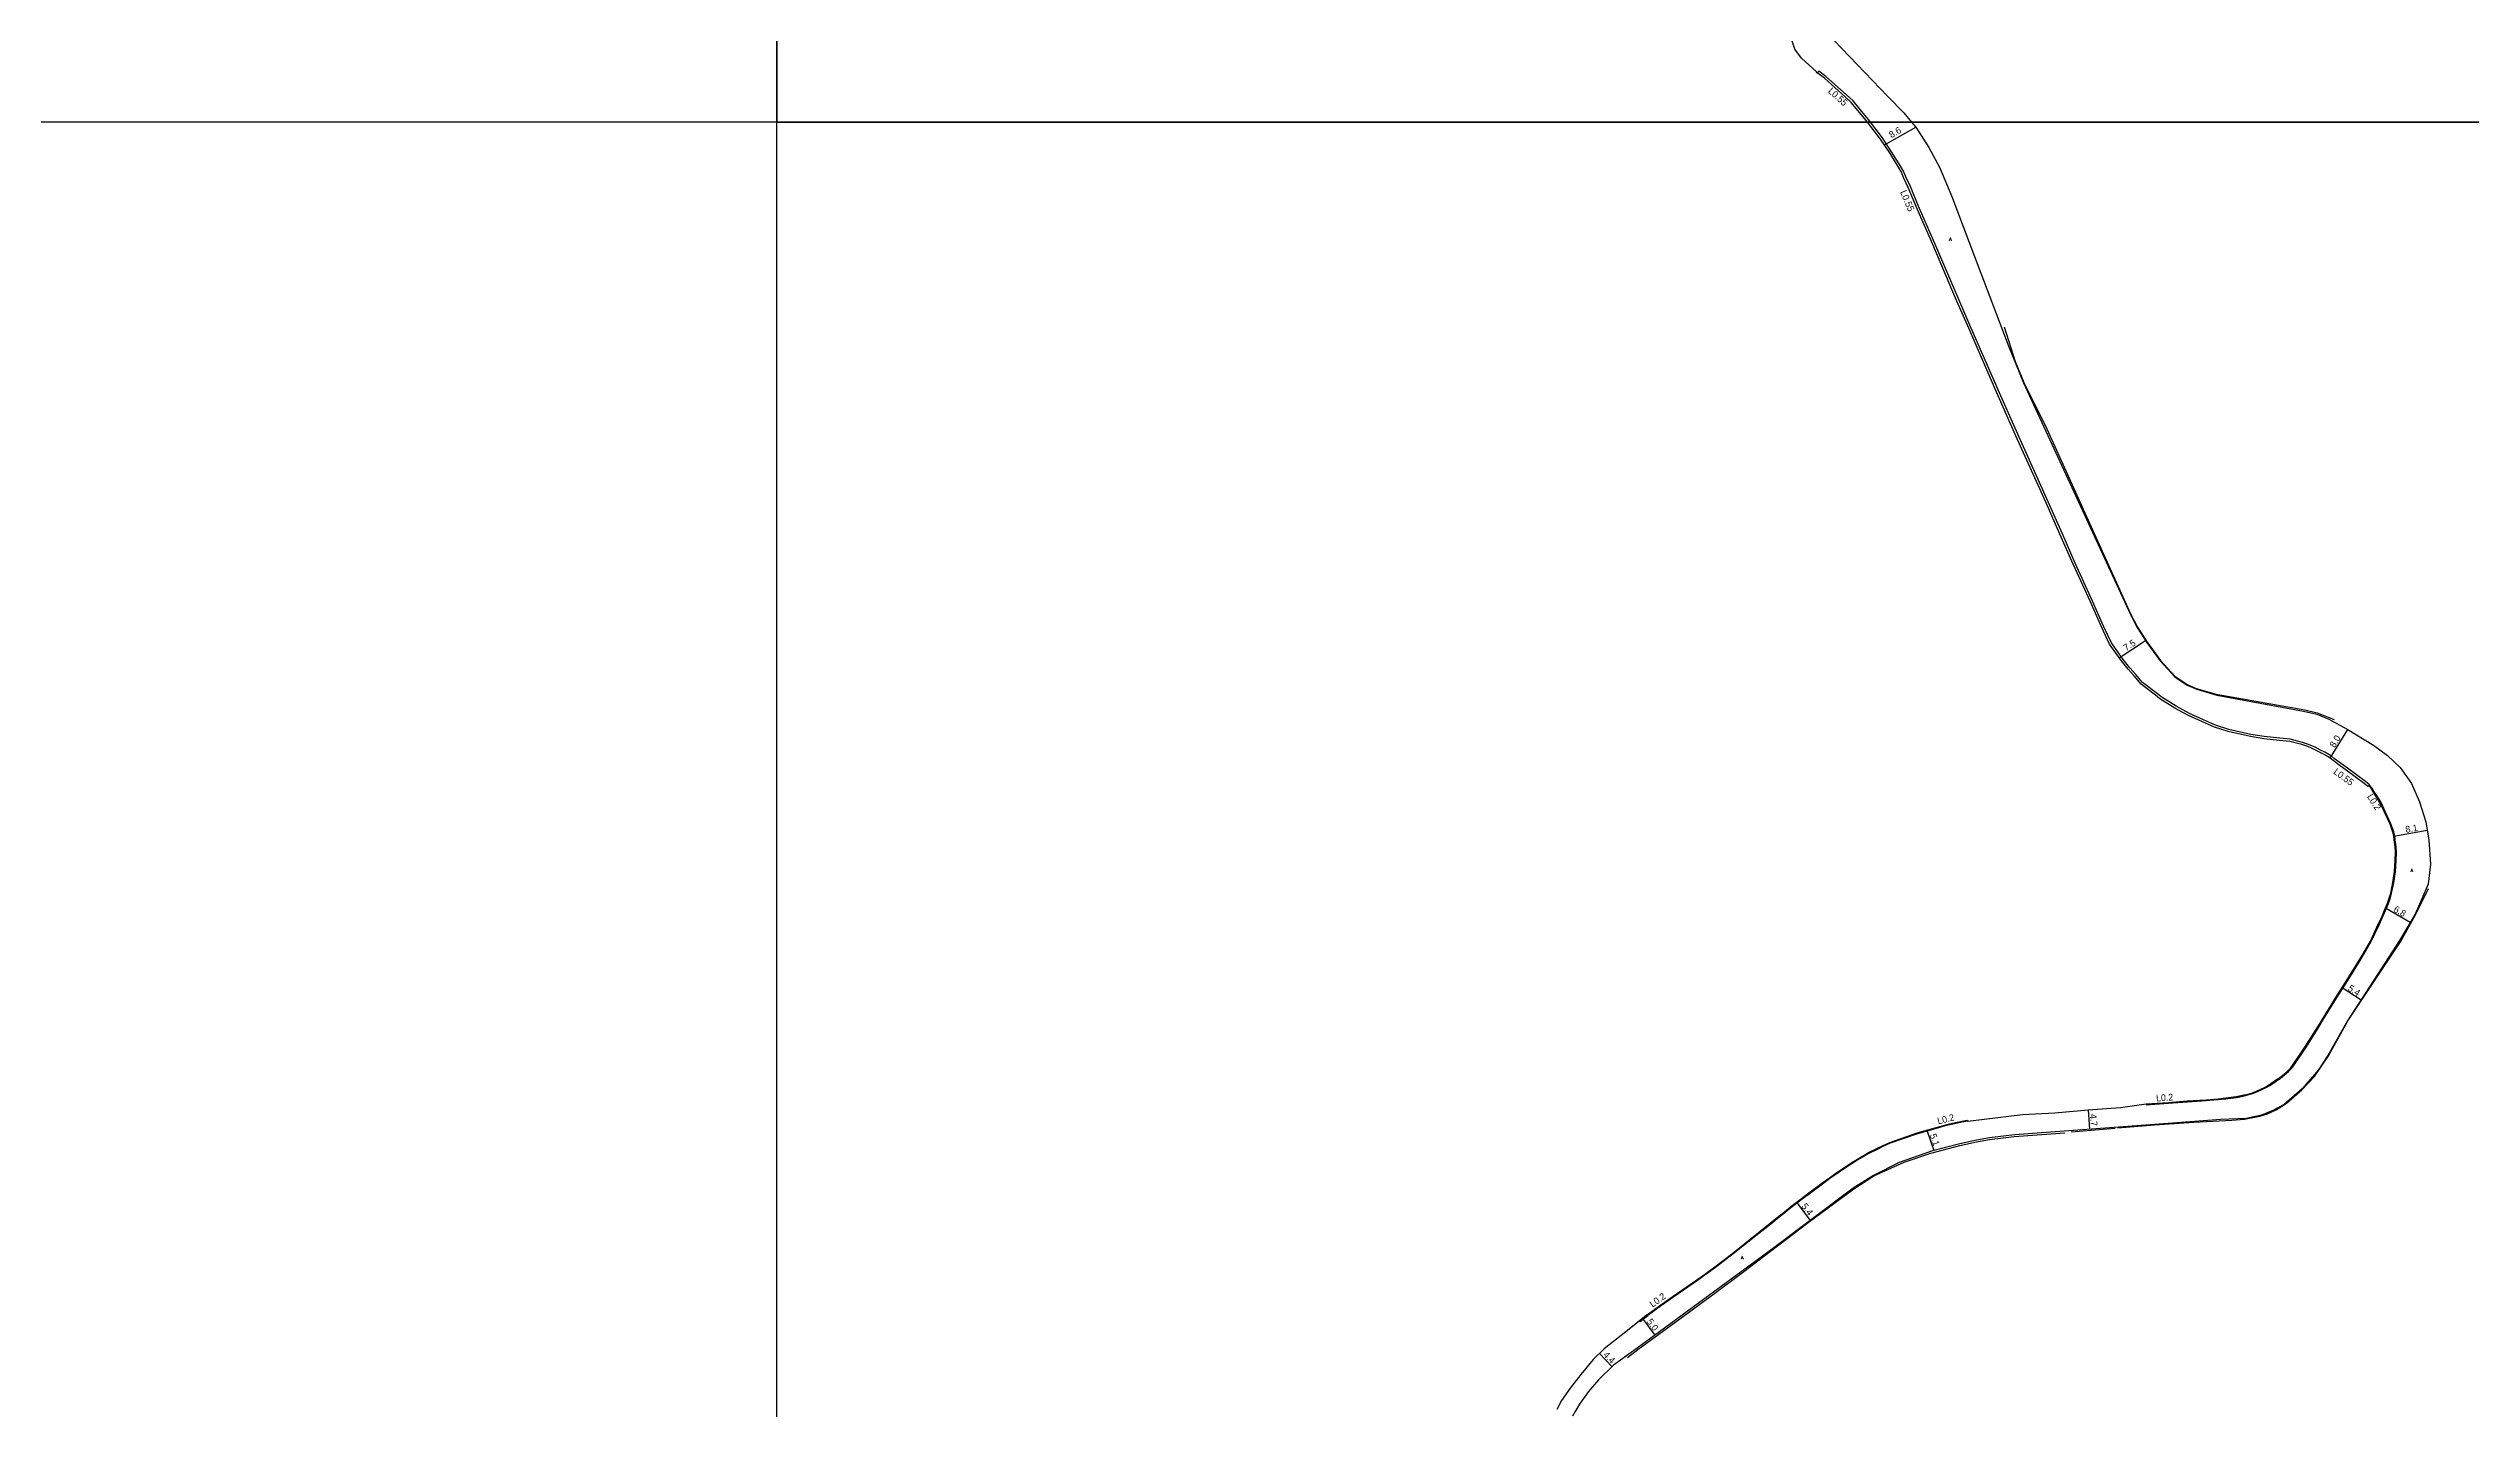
# Model space of a CAD drawing. Header units: metres. Extents: x -29600 to -27998, y -77400 to -75000.
# Drawn here: x -28973 to -28396, y -76507 to -76182 of the extents above; entities that cross this region are included whole.
import ezdxf

# ---------------------------------------------------------------- set-up
doc = ezdxf.new("R2010")
doc.units = ezdxf.units.M
doc.header["$LTSCALE"] = 2.5
for name, color, linetype in [('側溝・桝', 7, 'Continuous'), ('図郭', 7, 'Continuous'), ('幅員', 7, 'Continuous'), ('歩道・分離帯・安全施設', 7, 'Continuous'), ('舗装', 7, 'Continuous'), ('道路', 7, 'Continuous')]:
    doc.layers.add(name, color=color, linetype=linetype)
doc.styles.get("Standard").update_dxf_attribs({"font": ''})
doc.styles.add('YOKO_DECO', font='txt.shx', dxfattribs={"bigfont": 'extfont.shx'})
doc.styles.get('Standard').set_extended_font_data('@MS PGothic')

msp = doc.modelspace()

# ---------------------------------------------------------------- linework, layer by layer
at = {"layer": '側溝・桝'}
for points in [[(-28539.55, -76200), (-28540.09, -76199.29), (-28542.01, -76196.99), (-28543.67, -76194.99), (-28545.2, -76193.55), (-28550.12, -76189.17), (-28551.83, -76187.87), (-28552.2, -76188.28)], [(-28473.88, -76433.77), (-28473.86, -76434), (-28468.63, -76433.61), (-28464.05, -76433.22), (-28459.54, -76432.98), (-28457.73, -76432.81), (-28456.67, -76432.74), (-28454.87, -76432.53), (-28453.67, -76432.39), (-28452.38, -76432.22), (-28451.58, -76432.06), (-28450.52, -76431.85), (-28449.62, -76431.62), (-28448.5, -76431.3), (-28447.5, -76430.9), (-28446.43, -76430.43), (-28445.43, -76429.95), (-28444.39, -76429.34), (-28443.13, -76428.48), (-28441.87, -76427.65), (-28440.88, -76426.87), (-28439.98, -76426.07), (-28439.35, -76425.41), (-28438.96, -76424.96), (-28435.7, -76420.13), (-28432.62, -76415.29), (-28431.77, -76413.83), (-28428.1, -76407.92), (-28426.24, -76405.02), (-28422.88, -76399.6), (-28422, -76398.14), (-28420.26, -76395.11), (-28418.28, -76390.93), (-28417.46, -76389.16), (-28416.85, -76387.7), (-28416.16, -76386.04), (-28415.81, -76385.07), (-28415.4, -76383.62), (-28414.9, -76381.09), (-28414.51, -76378.48), (-28414.31, -76375.83), (-28414.27, -76373.81), (-28414.31, -76372.57), (-28414.54, -76370.88), (-28414.65, -76369.98), (-28414.88, -76368.98), (-28415.57, -76367.1), (-28416.9, -76364.17), (-28417.91, -76362.03), (-28418.79, -76360.58), (-28419.53, -76359.42), (-28420.05, -76358.58), (-28420.71, -76357.83), (-28420.69, -76357.81), (-28421.58, -76357.02), (-28425.92, -76353.85), (-28427.35, -76352.8), (-28428.99, -76351.57), (-28429.74, -76350.98), (-28430.33, -76350.58), (-28431.34, -76350.01), (-28432.33, -76349.51), (-28433.6, -76348.85), (-28434.4, -76348.5), (-28435.43, -76348.09), (-28436.64, -76347.69), (-28439.57, -76346.91), (-28442.05, -76346.65), (-28445.75, -76346.26), (-28448.92, -76345.77), (-28454.18, -76344.58), (-28457.38, -76343.56), (-28460.2, -76342.28), (-28463.51, -76340.78), (-28466.72, -76339.04), (-28470.29, -76336.88), (-28470.87, -76336.37), (-28474.7, -76333.4), (-28476.34, -76331.51), (-28477.76, -76329.9), (-28479.33, -76327.97), (-28482.1, -76324), (-28483.98, -76319.99), (-28486.65, -76314.04), (-28490.75, -76305.01), (-28493.87, -76297.86), (-28497.19, -76290.4), (-28504.46, -76274.28), (-28509.45, -76263), (-28514.09, -76252.33), (-28515.6, -76248.89), (-28518.72, -76241.73), (-28524.18, -76228.9), (-28528.14, -76219.86), (-28530.02, -76215.32), (-28531.12, -76213.02), (-28531.67, -76211.66), (-28532.86, -76209.68), (-28534.47, -76207.07), (-28536.66, -76203.79), (-28539.55, -76200)], [(-28516.36, -76437.87), (-28517.74, -76438.1), (-28518.82, -76438.31), (-28520.65, -76438.74), (-28521.19, -76438.84), (-28525.8, -76440.14), (-28528.29, -76440.86), (-28534.85, -76443.12), (-28536.58, -76443.91), (-28537.75, -76444.49), (-28540.04, -76445.62), (-28540.78, -76446.07), (-28541.43, -76446.45), (-28542.51, -76447.06), (-28543.85, -76447.92), (-28545.58, -76449.06), (-28546.23, -76449.49), (-28546.54, -76449.72), (-28547.17, -76450.15), (-28547.92, -76450.67), (-28549.17, -76451.54), (-28550.98, -76452.84), (-28554.38, -76455.38), (-28555.78, -76456.42), (-28557.74, -76457.91), (-28559.3, -76459.14), (-28559.95, -76459.71), (-28561.23, -76460.69), (-28563.28, -76462.36), (-28566.8, -76465.15), (-28572.18, -76469.43), (-28576.45, -76472.72), (-28578.94, -76474.54), (-28580.72, -76475.82), (-28586.36, -76479.67), (-28589.31, -76481.78), (-28592.52, -76484.09)], [(-28594.49, -76485.37), (-28594.35, -76485.54), (-28592.52, -76484.09)]]:
    msp.add_lwpolyline(points, dxfattribs=at)
at = {"layer": '図郭'}
for points in [[(-29600, -75600), (-28800, -75600), (-28800, -76200), (-29600, -76200)], [(-28800, -75600), (-28000, -75600), (-28000, -76200), (-28800, -76200)], [(-28800, -76200), (-28000, -76200), (-28000, -76800), (-28800, -76800)]]:
    msp.add_lwpolyline(points, close=True, dxfattribs=at)
at = {"layer": '幅員'}
for points in [[(-28536.21, -76205.45), (-28528.73, -76201.19)], [(-28480.32, -76327.52), (-28473.99, -76323.43)], [(-28430.06, -76351.43), (-28425.82, -76344.59)], [(-28414.88, -76370.02), (-28406.93, -76368.59)], [(-28416.85, -76387.1), (-28410.97, -76390.51)], [(-28427.16, -76406.04), (-28422.67, -76408.96)], [(-28487.68, -76435.14), (-28487.34, -76439.8)], [(-28526.13, -76440), (-28524.43, -76444.83)], [(-28557.15, -76457.18), (-28553.9, -76461.53)]]:
    msp.add_lwpolyline(points, dxfattribs=at)
at = {"layer": '幅員', "flags": 128}
for points in [[(-28593.79, -76484.81), (-28590.86, -76488.81)], [(-28604.09, -76493.17), (-28601.04, -76496.33)]]:
    msp.add_lwpolyline(points, dxfattribs=at)
at = {"layer": '歩道・分離帯・安全施設'}
for points in [[(-28507.65, -76248.72), (-28505.06, -76257.01), (-28502.98, -76262.04), (-28497.55, -76273.01), (-28477.5, -76317.22), (-28475.95, -76320.24), (-28473.64, -76323.8), (-28470.45, -76328.17), (-28467.02, -76331.92), (-28464.13, -76333.91), (-28461.91, -76334.85), (-28457.18, -76336.23), (-28436.06, -76339.94), (-28433.17, -76340.66), (-28429.08, -76342.24)], [(-28480.59, -76439.42), (-28471.86, -76438.76), (-28462.53, -76438.06), (-28453.44, -76437.61), (-28450.47, -76437.39), (-28446.82, -76436.68), (-28444.94, -76436.08), (-28442.88, -76435.15), (-28440.42, -76433.58), (-28436.76, -76430.44), (-28433.8, -76427.25), (-28430.41, -76422.29), (-28425.83, -76413.96), (-28413.29, -76395.18), (-28409.73, -76388.72), (-28406.65, -76382.45)], [(-28597.39, -76494.12), (-28594.91, -76492.23), (-28582.83, -76483.43), (-28576.57, -76478.84), (-28570.03, -76473.87), (-28554.35, -76462), (-28543.47, -76453.95), (-28538.73, -76450.91), (-28531.48, -76447.6), (-28525.18, -76445.46), (-28518.22, -76443.66), (-28514.27, -76442.79), (-28511.13, -76442.23), (-28505.26, -76441.54), (-28493.19, -76440.65)], [(-28491.68, -76440.43), (-28481.21, -76439.51)]]:
    msp.add_lwpolyline(points, dxfattribs=at)
at = {"layer": '道路'}
for points in [[(-28503.27, -76111.91), (-28513.72, -76118.05), (-28522.01, -76122.21), (-28533.07, -76135.55), (-28542.71, -76147.03), (-28545.52, -76150.69), (-28548.13, -76154.53), (-28549.01, -76156.06), (-28552.4, -76164.99), (-28553.98, -76169.49), (-28554.2, -76170.76), (-28553.99, -76172.25), (-28553.58, -76173.87), (-28551.79, -76176.76), (-28535.35, -76193.89), (-28531.54, -76197.78), (-28529.71, -76200)], [(-28552.41, -76188.06), (-28555.95, -76184.82), (-28557.54, -76182.64), (-28559.3, -76177.31)], [(-28540.24, -76200), (-28540.52, -76199.63), (-28542.44, -76197.34), (-28544.08, -76195.36), (-28545.57, -76193.96), (-28550.47, -76189.59), (-28552.2, -76188.28), (-28552.41, -76188.06)], [(-28529.71, -76200), (-28528.73, -76201.19), (-28525.61, -76206.04), (-28523.09, -76210.76), (-28520.16, -76217.73), (-28514.71, -76232.02), (-28506.6, -76253.54), (-28503.06, -76262.08), (-28477.58, -76317.27), (-28476.01, -76320.31), (-28473.69, -76323.89), (-28470.49, -76328.28), (-28467.03, -76332.07), (-28464.08, -76334.09), (-28461.82, -76335.05), (-28457.06, -76336.44), (-28436.38, -76340.27), (-28433.24, -76341), (-28430.39, -76342.17), (-28425.96, -76344.5), (-28419.73, -76348.37), (-28416.41, -76350.8), (-28413.34, -76353.66), (-28410.66, -76357.46), (-28408.75, -76361.86), (-28407.28, -76366.62), (-28406.5, -76370.99), (-28406.1, -76376.64), (-28406.71, -76381.42), (-28408.17, -76384.94), (-28409.83, -76388.55), (-28413.5, -76394.86), (-28425.91, -76413.95), (-28430.59, -76422.24), (-28432.82, -76425.61), (-28436.69, -76430.19), (-28440.97, -76433.91), (-28443.65, -76435.32), (-28446.37, -76436.45), (-28450.04, -76437.23), (-28456.07, -76437.47), (-28471.81, -76438.66), (-28505.24, -76441.12), (-28511.13, -76441.81), (-28514.28, -76442.37), (-28518.24, -76443.25), (-28524.78, -76444.92), (-28532.68, -76447.72), (-28538.77, -76450.76), (-28543.61, -76453.84), (-28562.56, -76468), (-28577.77, -76479.24), (-28589.79, -76488.03)], [(-28473.88, -76433.77), (-28468.65, -76433.38), (-28464.07, -76433), (-28459.56, -76432.75), (-28457.75, -76432.59), (-28456.69, -76432.51), (-28454.9, -76432.3), (-28453.7, -76432.16), (-28452.41, -76431.99), (-28451.62, -76431.83), (-28450.57, -76431.62), (-28449.68, -76431.4), (-28448.57, -76431.08), (-28447.59, -76430.69), (-28446.53, -76430.23), (-28445.54, -76429.74), (-28444.51, -76429.15), (-28443.26, -76428.29), (-28442.01, -76427.46), (-28441.02, -76426.69), (-28440.14, -76425.91), (-28439.52, -76425.26), (-28439.14, -76424.82), (-28435.89, -76420), (-28432.82, -76415.17), (-28431.96, -76413.71), (-28428.29, -76407.8), (-28426.43, -76404.9), (-28423.07, -76399.48), (-28422.2, -76398.02), (-28420.46, -76395), (-28418.49, -76390.83), (-28417.67, -76389.07), (-28417.06, -76387.61), (-28416.37, -76385.96), (-28416.03, -76385), (-28415.62, -76383.57), (-28415.12, -76381.05), (-28414.74, -76378.46), (-28414.54, -76375.82), (-28414.5, -76373.82), (-28414.54, -76372.59), (-28414.76, -76370.91), (-28414.88, -76370.02), (-28415.1, -76369.05), (-28415.78, -76367.19), (-28417.1, -76364.27), (-28418.11, -76362.14), (-28418.99, -76360.7), (-28419.72, -76359.54), (-28420.23, -76358.72), (-28420.88, -76357.98), (-28421.08, -76358.21), (-28421.92, -76357.45), (-28426.25, -76354.3), (-28427.68, -76353.25), (-28429.32, -76352), (-28430.06, -76351.43), (-28430.62, -76351.04), (-28431.6, -76350.49), (-28432.58, -76349.99), (-28433.84, -76349.34), (-28434.61, -76349), (-28435.62, -76348.61), (-28436.8, -76348.21), (-28439.67, -76347.45), (-28442.11, -76347.2), (-28445.82, -76346.8), (-28449.03, -76346.31), (-28454.32, -76345.11), (-28457.58, -76344.08), (-28460.43, -76342.78), (-28463.75, -76341.27), (-28466.99, -76339.52), (-28470.62, -76337.32), (-28471.22, -76336.8), (-28475.08, -76333.8), (-28476.75, -76331.87), (-28478.18, -76330.25), (-28479.77, -76328.3), (-28482.58, -76324.27), (-28484.48, -76320.21), (-28487.15, -76314.26), (-28491.25, -76305.23), (-28494.38, -76298.08), (-28497.69, -76290.63), (-28504.96, -76274.51), (-28509.95, -76263.22), (-28514.6, -76252.55), (-28516.1, -76249.11), (-28519.23, -76241.95), (-28524.68, -76229.12), (-28528.64, -76220.07), (-28530.52, -76215.55), (-28531.62, -76213.24), (-28532.16, -76211.91), (-28533.32, -76209.96), (-28534.93, -76207.36), (-28537.11, -76204.11), (-28540.24, -76200)], [(-28516.4, -76437.64), (-28516.36, -76437.87), (-28512.47, -76437.42), (-28503.3, -76436.27), (-28495.6, -76435.91), (-28487.68, -76435.14), (-28479.96, -76434.59), (-28473.88, -76433.77)], [(-28592.66, -76483.91), (-28589.44, -76481.6), (-28586.49, -76479.49), (-28580.85, -76475.63), (-28579.07, -76474.35), (-28576.58, -76472.54), (-28572.32, -76469.25), (-28566.94, -76464.98), (-28563.42, -76462.18), (-28561.37, -76460.51), (-28560.09, -76459.54), (-28559.44, -76458.96), (-28557.88, -76457.73), (-28555.92, -76456.24), (-28554.51, -76455.2), (-28551.11, -76452.65), (-28549.3, -76451.36), (-28548.05, -76450.48), (-28547.3, -76449.96), (-28546.67, -76449.54), (-28546.36, -76449.31), (-28545.71, -76448.87), (-28543.97, -76447.73), (-28542.63, -76446.87), (-28541.55, -76446.25), (-28540.9, -76445.88), (-28540.16, -76445.43), (-28537.85, -76444.29), (-28536.68, -76443.7), (-28534.93, -76442.91), (-28528.36, -76440.64), (-28525.86, -76439.93), (-28521.24, -76438.62), (-28520.69, -76438.52), (-28518.87, -76438.09), (-28517.78, -76437.88), (-28516.4, -76437.64)], [(-28592.66, -76483.91), (-28598.9, -76488.87), (-28602.96, -76492.1), (-28605.57, -76494.58), (-28608.46, -76498.18), (-28611.05, -76501.45), (-28613.09, -76504.38), (-28614.2, -76506.51)], [(-28589.79, -76488.03), (-28595.97, -76492.54), (-28600.68, -76495.98), (-28604.3, -76499.48), (-28606.65, -76502.23), (-28608.3, -76504.41), (-28608.83, -76505.21), (-28609.86, -76506.96), (-28610.45, -76508.1)]]:
    msp.add_lwpolyline(points, dxfattribs=at)

# ---------------------------------------------------------------- texts
at = {"layer": '側溝・桝'}
for s, rotation, p in [('L0.55', 318, (-28549.76, -76192.82)), ('L0.55', 293, (-28532.5, -76216.65)), ('L0.55', 324, (-28429.4, -76355.01)), ('L0.2', 302, (-28421.32, -76360.57)), ('L0.2', 4, (-28471.44, -76433.19)), ('L0.2', 14, (-28523.37, -76438.64)), ('L0.2', 36, (-28591.4, -76482.29))]:
    msp.add_text(s, height=1.6, rotation=rotation, dxfattribs=at).set_placement(p)
at = {"layer": '幅員'}
for s, rotation, p in [('8.6', 30, (-28534.53, -76203.87)), ('7.5', 33, (-28478.61, -76326.01)), ('8.0', 58, (-28428.96, -76349.08)), ('8.1', 10, (-28411.96, -76369.24)), ('6.8', 330, (-28415.09, -76387.87)), ('5.4', 327, (-28425.97, -76406.62)), ('5.1', 289, (-28525.43, -76441.16)), ('4.7', 274, (-28487.26, -76436.18)), ('5.4', 307, (-28556.08, -76458.16)), ('5.0', 306.15879, (-28592.89, -76485.61)), ('4.4', 314.01706, (-28603.3, -76493.63))]:
    msp.add_text(s, height=1.6, rotation=rotation, dxfattribs=at).set_placement(p)
at = {"layer": '舗装', "style": 'YOKO_DECO'}
for p in [(-28520.77, -76228.27, 927.23), (-28410.86, -76378.51, 919.21), (-28570.34, -76470.74, 909.4)]:
    msp.add_text('A', height=0.75, dxfattribs=at).set_placement(p)

doc.saveas('drawing.dxf')
